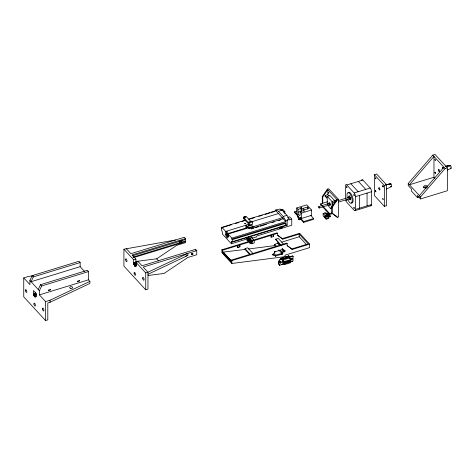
<?xml version="1.0" encoding="UTF-8"?>
<svg xmlns="http://www.w3.org/2000/svg" width="475" height="475" viewBox="0 0 475 475"><rect width="100%" height="100%" fill="white"/><g stroke="black" fill="none" stroke-linecap="round" stroke-linejoin="round"><path stroke-width="0.71" d="M132.774 255.728L185.612 239.507L185.113 238.967L185.612 242.636L176.688 245.373L156.691 258.792L135.666 261.493M283.45 263.144C282.31 263.203 281.966 260.496 282.999 260.021L289.34 258.079L289.815 258.388M283.842 262.093L284.299 261.44L291.092 259.611L290.445 262.758L284.757 264.557L284.299 264.385L283.842 262.093L282.536 260.674M148.248 275.476L164.035 273.452L187.833 257.48L196.757 254.743L196.757 250.634L195.569 249.345L142.037 265.78L138.243 261.66L136.016 262.342C137.138 271.118 131.83 262.651 133.641 259.772L123.916 249.209L175.501 239.982M442.308 167.627L442.902 168.661M434.952 172.573L435.023 172.265M245.023 220.216L221.896 227.317L225.69 231.438L225.69 234.264A2.523 0.968 72.9 0 0 226.878 237.613A2.523 0.968 72.9 0 0 228.065 236.841L227.964 235.98M274.657 252.51L275.328 251.685L282.512 249.482C284.288 249.339 283.195 253.638 281.924 254.155L275.512 256.031L274.182 251.993M275.447 256.007L274.811 255.36L281.847 253.424L282.655 249.161M284.151 263.874L279.811 265.204C278.178 265.062 278.451 260.46 279.538 259.837L292.647 255.894L293.045 256.429L293.004 260.923L290.486 261.933M279.811 265.204C278.493 265.578 278.688 260.585 279.751 260.068L292.547 256.144L293.045 256.429M382.749 185.85L383.272 187.007L382.844 185.725M249.268 241.057L249.601 241.419M282.221 226.118L282.221 227.768L279.989 228.451L279.609 228.042L281.841 227.359L282.221 226.118L282.696 226.634L287.155 225.263L287.155 221.16L287.868 220.115L287.624 219.266L289.067 218.821L286.93 215.323L282.186 210.176L280.054 209.036L275.856 209.926L275.856 210.752L278.439 213.56L251.916 221.7M349.244 197.38L349.766 197.57L349.843 198.627L338.723 202.035M289.174 256.405L288.509 255.995L281.325 258.198L280.654 259.023L281.337 259.76M33.292 275.648L28.209 276.527L23.75 277.893L29.919 284.59L29.919 280.464L32.146 275.654L78.987 261.28L80.15 262.538L80.15 266.665L84.449 271.332M80.15 262.538L33.309 276.919L31.077 281.728L80.15 266.665M38.243 289.507L40.476 284.697L87.317 270.317L88.475 271.581L88.475 279.828L89.9 281.378L89.9 283.438L50.035 302.284L47.803 302.967L47.803 319.877L45.57 320.56L23.75 296.863L23.75 277.893M45.57 320.56L45.57 301.589L39.407 294.892L39.407 290.771L41.634 285.962L88.475 271.581M244.613 223.571L245.694 223.571M245.694 223.725L244.613 223.725M185.612 241.65L180.435 243.313L179.443 242.226L180.916 241.846L181.628 240.481L182.079 240.973L181.408 242.25L185.137 241.14M191.823 253.692L192.773 254.725M249.013 241.27L249.12 238.682L248.556 238.07L248.556 240.463L249.25 241.526L249.814 241.52M251.186 237.138L254.268 240.546L254.268 242.939L251.596 243.764L250.456 242.838L250.557 240.243L251.631 239.917L252.67 241.039L252.67 243.432M250.456 242.838L250.557 240.243L249.013 238.877M329.098 196.062L327.815 194.667L327.815 189.656L322.751 197.048L322.751 203.217L322.282 202.7L322.282 196.531L327.34 189.145L328.682 188.729L338.645 199.547L338.645 216.873L337.303 217.289L331.764 213.002L331.764 206.839L336.828 199.447M332.239 213.518L332.239 207.349L337.303 199.957L338.645 199.547M325.69 209.707L326.099 210.152M329.882 203.175L318.761 206.589L318.761 207.462L319.194 208.026L330.386 204.6M319.265 208.008L318.761 206.589M375.553 190.523L375.897 191.823M417.377 197.529L411.445 191.092L411.445 189.026L408.245 185.553L408.245 183.487L432.778 155.123L435.011 154.44L447.343 167.829L447.343 190.73L420.577 198.942L417.377 195.468L417.377 197.529L419.49 196.882M419.389 195.593L443.929 167.23M420.577 198.942L420.577 196.882L445.111 168.518L447.343 167.829M281.218 258.626L283.243 257.901M298.152 216.535L297.706 216.671L298.757 219.61L300.093 218.583L294.601 212.616L294.601 211.791L297.279 210.971M375.511 190.523L375.375 190.861M386.359 189.115L391.436 186.651M447.207 170.21L451.012 168.364M45.57 301.589L50.035 300.224L89.9 281.378M147.968 274.283L187.833 255.437L187.833 253.377L147.968 272.223L145.736 272.905L136.016 262.342M281.592 258.632L281.901 258.513M251.055 242.553L250.848 242.951L251.53 243.069M252.848 226.492L251.423 224.942L247.612 226.118L248.983 227.62L252.848 226.492L252.848 228.552M374.389 174.699L376.616 174.016L386.579 184.834L386.579 205.663L384.352 206.352L374.389 195.534L374.389 174.699L384.352 185.517L384.352 206.352M345.503 198.627L345.503 185.838A2.779 1.063 72.9 0 1 346.803 184.983L362.864 180.055L370.221 188.041A2.779 1.063 72.9 0 1 371.521 191.722L371.521 204.511A2.779 1.063 72.9 0 1 370.221 205.366M331.621 208.697L330.832 207.842L330.832 208.667L328.463 206.091L328.463 205.265L327.275 203.977L327.275 198.633L325.137 196.317L325.137 195.492L327.815 194.667M248.526 219.141L275.856 210.752M185.612 239.507L185.612 238.527L132.074 254.962L135.874 259.083L136.099 263.37L133.867 264.053M287.624 217.413L289.631 216.796L291.745 219.088L291.745 225.257L256.726 236.01L256.726 236.835L252.189 238.224L252.189 237.399L231.384 243.788L222.371 233.997L222.371 231.937L221.421 229.882L221.421 227.822L231.283 224.794M235.511 223.499L239.032 222.419M241.852 221.552L245.373 220.471M249.601 219.171L254.529 217.657M258.756 216.362L262.277 215.282M265.098 214.415L270.026 212.901M271.433 212.467L274.954 211.387M280.725 209.92L282.732 209.303L284.84 211.595L284.84 213.613M275.856 209.926L278.463 211.316L282.186 210.176M327.275 196.365L329.953 195.546L334.697 200.693L334.697 202.136L332.019 202.962L332.019 201.519L327.275 196.365L327.275 197.808L325.137 195.492M132.976 257.118L179.918 242.737M133.475 257.658L180.435 243.313M283.504 212.004L284.84 211.595M294.601 211.791L297.92 215.401L297.92 214.575L296.733 213.287L296.733 207.943L306.773 204.862L311.517 210.015L311.517 215.353L301.477 218.435L300.295 217.152L300.295 217.972L303.614 221.582L303.614 222.407L313.648 219.325L313.648 218.5L310.804 215.407M252.421 221.95L251.708 221.178L248.989 221.944L249.749 222.775L252.421 221.95L252.421 224.426L249.749 225.245L243.817 218.809A1.514 0.873 0 0 1 243.901 217.906M296.733 207.943L298.039 209.362L298.039 212.188A2.274 0.873 72.9 0 0 299.108 215.199A2.274 0.873 72.9 0 0 300.176 214.504L300.176 211.678L303.299 210.722L303.887 211.363L304.558 211.155L301.239 207.551L300.568 207.759L301.162 208.4L301.162 211.227A2.274 0.873 72.9 0 0 301.197 211.749M246.139 228.469A2.779 1.063 72.9 0 1 246.098 227.834L246.098 225.007L248.817 224.17L248.817 225.583M133.641 259.772L135.874 259.083M246.252 228.54A2.523 0.968 72.9 0 1 246.216 227.964L246.216 225.138L226.587 231.165L227.145 231.77L227.145 234.597A1.336 0.511 72.9 0 0 227.531 236.027A1.336 0.511 72.9 0 0 228.214 236.532M298.039 209.362L301.162 208.4M307.58 206.981L303.115 208.353L304.463 209.813L308.922 208.442L307.58 206.981L307.58 209.012M225.69 231.438L227.145 231.77M346.803 184.983L354.16 192.969L370.221 188.041M321.682 205.764L320.678 204.678L320.678 203.852L327.815 201.661M226.688 234.597L226.694 234.733A1.336 0.511 72.9 0 0 227.323 236.508A1.336 0.511 72.9 0 0 227.953 236.099L227.953 233.273L228.398 233.136L228.956 233.736L248.704 227.84M246.098 227.834L248.134 227.21M278.463 211.316L283.207 216.469L286.93 215.323M332.019 201.519L334.697 200.693M384.352 185.517L386.579 184.834M226.587 233.991L246.216 227.964M298.039 212.188L301.162 211.227M33.487 293.645L35.72 292.956L35.862 293.865L33.636 294.548L34.497 296.495L35.483 297.012L35.845 293.093L33.476 290.516L33.636 294.548M133.653 262.895L135.886 262.212M33.493 293.722L35.726 293.039M133.659 262.972L135.892 262.289M252.201 226.605L253.407 226.237L254.612 227.549L283.231 218.761L285.813 221.57L231.859 238.135L228.065 234.015L227.953 233.273M33.499 293.799L35.732 293.117M133.665 263.049L135.898 262.366M33.511 293.882L35.744 293.194M133.677 263.132L135.909 262.449M33.523 293.96L35.75 293.277M133.689 263.215L135.915 262.527M225.69 234.264L226.694 234.733L227.133 234.46M33.547 294.126L35.762 293.36M133.713 263.376L135.927 262.61M252.623 226.866L282.738 217.621M33.559 294.209L35.791 293.526M133.73 263.459L135.957 262.776M338.218 200.616L349.339 197.202M33.577 294.292L35.809 293.609M133.742 263.548L135.975 262.859M33.594 294.381L35.827 293.692M133.76 263.631L135.993 262.942M33.612 294.464L35.845 293.776M133.778 263.714L136.01 263.031M133.802 263.797L136.028 263.114M33.678 294.72L35.886 293.948M133.843 263.969L136.052 263.197M33.701 294.803L35.934 294.12M33.725 294.886L35.958 294.203M133.891 264.136L136.123 263.453M33.755 294.969L35.981 294.286M133.92 264.225L136.147 263.536M33.778 295.052L36.011 294.369M133.944 264.308L136.177 263.619M33.808 295.135L36.041 294.452M133.974 264.391L136.206 263.702M33.838 295.218L36.07 294.536M134.003 264.474L136.236 263.785M300.176 211.678L301.477 213.097L311.517 210.015M33.867 295.302L36.1 294.619M134.033 264.551L136.266 263.868M345.675 199.951A2.779 1.063 72.9 0 0 346.803 202.308L354.16 210.294A2.779 1.063 72.9 0 0 355.46 209.445L355.46 196.656L371.521 191.722M33.897 295.385L36.13 294.702M134.063 264.634L136.325 264.029M33.962 295.545L35.637 295.028M134.128 264.795L136.361 264.112M33.998 295.622L35.672 295.106M134.164 264.872L135.838 264.361M227.953 236.099L228.398 235.956M34.034 295.699L35.708 295.183M134.199 264.949L135.874 264.438M250.764 227.869L251.708 228.902L253.739 228.279L252.587 227.02M255.235 227.751L258.738 226.676M260.14 226.248L266.439 224.313M272.044 222.591L274.146 221.95M278.344 220.655L280.446 220.014M34.069 295.777L35.744 295.26M134.235 265.026L135.909 264.51M34.105 295.848L35.815 295.408M134.271 265.098L135.981 264.658M34.176 295.99L35.851 295.48M134.348 265.246L136.016 264.729M34.218 296.062L35.892 295.551M134.383 265.311L136.058 264.801M34.253 296.127L35.928 295.616M134.419 265.382L136.093 264.866M34.295 296.198L36.005 295.747M134.502 265.513L136.171 264.997M34.372 296.323L36.047 295.806M134.538 265.572L136.212 265.062M34.414 296.382L36.13 295.925M39.407 294.892L88.475 279.828M134.579 265.632L136.295 265.175M34.497 296.495L35.613 296.151M134.662 265.745L136.337 265.234M34.538 296.548L35.696 296.257M134.704 265.798L135.862 265.507M34.622 296.649L35.779 296.353M134.787 265.899L135.945 265.602L134.87 265.988M34.705 296.738L35.815 296.394M34.746 296.78L35.94 296.513M134.912 266.03L136.105 265.762M34.865 296.887L36.023 296.572M135.031 266.137L136.188 265.828M34.948 296.946L36.106 296.626M135.114 266.196L136.307 265.899L135.232 266.261M285.813 221.57L285.813 220.744L287.868 220.115M291.745 219.088L289.067 219.913L289.067 218.821M231.859 238.135L231.859 239.157L285.392 222.722L285.867 223.238L285.867 225.292L232.334 241.727L231.859 241.217L231.859 242.238L282.696 226.634M433.966 177.246L409.426 184.775L433.966 156.412L433.966 177.246L434.963 178.327M196.757 250.634L143.224 267.069L147.968 272.223L147.968 289.127L145.736 289.809L123.916 266.119L123.916 249.209M231.859 239.157L232.334 239.667L285.867 223.238M298.561 219.397L300.61 218.767M298.757 219.61L300.806 218.981M323.137 213.501L325.814 212.681L328.848 215.977L328.848 218.369L326.177 219.189L323.137 215.893L323.137 213.501L326.177 216.796L326.177 219.189M185.713 256.09L187.833 255.437M326.895 214.362L328.088 213.75L325.773 214.13L324.74 213.008M248.763 238.04L248.383 237.625L246.151 238.313L246.531 238.723L248.763 238.04L248.763 236.942M326.301 214.296L328.088 213.75M303.614 221.582L313.648 218.5M320.678 203.852L329.692 213.643L331.764 213.002M327.964 214.878L325.191 215.727L325.191 216.327M322.685 206.851L329.692 214.463L332.553 213.59L336.828 216.772M247.03 239.988L249.048 239.697L247.03 239.988L247.267 240.487L249.048 239.94L248.811 239.442M327.809 215.104L329.234 214.997L328.047 215.608M324.615 216.321L325.322 216.469L325.322 217.663L324.876 217.799L324.615 216.321L324.615 217.52L325.322 217.663M247.03 240.231L248.811 239.685M328.047 215.359L329.234 214.997M324.876 216.606L325.322 216.469M326.177 216.796L328.848 215.977M330.143 215.988L328.356 216.535L328.593 217.033L330.38 216.487L330.143 215.988L330.38 216.487M248.17 241.223L250.194 240.938L248.407 241.733L248.17 241.223L248.407 241.733M328.955 216.594L330.143 216.226M248.17 241.472L250.194 241.181M328.593 216.79L330.38 216.244M248.407 241.484L250.194 240.938M277.756 235.279L282.257 238.628L299.654 233.29L309.617 244.108L309.617 247.612L285.083 255.146L285.083 256.642L231.859 263.477L221.896 252.664L221.896 249.773L249.547 241.288M253.092 240.202L277.192 232.797L277.667 233.314L277.667 235.38L282.732 239.145L299.238 234.08L308.251 243.865L291.745 248.93L287.244 245.581M221.896 249.773L222.371 250.289L250.159 241.757M250.456 240.445L251.596 241.371L277.667 233.314M355.46 209.445L371.521 204.511M249.322 242.476L251.34 242.185L249.559 242.98L249.322 242.476L249.559 242.98M249.322 242.719L251.34 242.185M250.782 242.571L249.589 241.591L249.589 239.198L250.663 238.866L249.63 237.743M355.08 210.633L371.141 205.705M238.076 247.119L239.192 246.774M237.708 247.499L237.518 245.64L237.708 247.499L239.934 246.81L239.75 244.958L239.934 246.81M271.166 237.227L270.976 235.368L271.166 237.227L273.392 236.538L273.208 234.686L273.392 236.538M222.371 250.289L222.371 252.35L223.262 252.077L231.776 261.321M250.04 254.879L245.035 249.44L245.035 248.615L247.713 247.79L253.401 253.977M281.01 245.527L275.595 239.234L278.267 238.408L283.759 244.376M275.702 246.715L274.698 245.628L274.698 244.292L277.822 243.331L279.828 245.51M281.764 242.125L299.238 236.758L306.749 244.916M222.371 252.35L231.384 262.141L231.384 260.074L286.68 243.105L287.155 243.616L287.155 245.682L292.22 249.446L309.617 244.108M231.384 260.074L231.859 260.591L287.155 243.616M282.999 259.107L284.958 258.507M286.265 258.103L289.999 257.135M285.724 257.135L288.087 256.447M281.117 264.51L283.231 263.857M290.272 261.701L292.6 261.28M247.612 226.118L247.612 226.937L248.983 228.433L251.708 227.662L251.708 228.902M435.13 172.235L435.474 173.535L434.957 172.668M375.856 191.829L375.381 190.98M349.843 198.627L349.41 198.259M327.542 211.25L327.15 211.523L327.507 211.814M445.384 166.452L450.466 165.615A1.514 0.582 72.9 0 1 451.25 167.633A1.514 0.582 72.9 0 1 450.537 168.162M385.807 184.745L390.889 183.902A1.514 0.582 72.9 0 1 391.673 185.921A1.514 0.582 72.9 0 1 390.961 186.449M445.271 166.363L450.466 165.615M385.694 184.65L390.889 183.902M445.526 166.238L450.389 165.555M385.949 184.526L390.812 183.843M223.262 252.077L245.035 249.44M248.443 249.001L274.698 245.628M442.54 167.455L442.943 168.399M336.092 201.507L335.748 200.1L336.253 200.646M250.77 221.398L246.466 216.725A1.514 0.873 0 0 0 244.441 216.386A1.514 0.873 0 0 0 243.794 217.544L248.989 223.185L248.989 221.944M285.392 224.782L285.867 225.292M181.432 242.274L181.907 242.784M432.778 155.123L445.111 168.518M408.245 183.487L420.577 196.882M358.405 181.426L365.756 189.406M350.823 183.754L358.174 191.734M327.34 189.145L337.303 199.957M332.019 202.962L333.729 204.814M333.302 205.176L332.019 203.787L332.019 207.124M322.282 196.531L322.751 197.048M331.764 206.839L332.239 207.349M335.831 215.686L337.303 217.289M328.088 213.993L327.851 213.489M329.234 215.24L328.997 214.736M326.628 213.869L327.59 214.92L327.59 216.119M324.835 216.256L325.096 217.734L324.835 217.449M300.093 218.583L303.614 222.407M297.706 216.671L299.618 218.749M286.68 224.746L287.155 225.263M282.049 226.961L282.429 227.377M281.841 227.359L282.221 227.768M279.989 226.717L280.464 227.317M282.257 238.628L282.732 239.145M291.745 248.93L292.22 249.446M293.004 256.239L292.766 256.102M275.595 239.234L281.081 245.195M278.267 243.194L279.769 244.827M282.506 249.001L283.13 249.672M288.978 256.031L290.059 257.183M282.293 248.936L283.177 249.898M288.764 255.966L289.934 257.106M282.209 248.936L282.684 249.452M288.681 255.96L289.702 257.07M282.037 248.965L282.512 249.482M288.509 255.995L289.524 257.1M289.655 258.073L291.092 259.611M289.56 258.044L291.122 259.807M289.34 258.079L290.647 259.493M274.698 244.292L276.705 246.466M280.208 250.272L282.209 252.445M282.138 252.967L282.613 253.484M282.031 253.211L282.506 253.727M281.978 253.288L282.453 253.798M278.706 249.981L281.711 253.24M281.918 253.359L282.322 253.941M281.776 253.484L282.251 254M281.699 253.537L282.174 254.054M281.449 253.644L281.924 254.155M281.325 258.198L282.007 258.94M282.999 260.021L284.299 261.44M281.152 258.275L281.829 259.012M274.598 251.299L275.072 251.815M281.069 258.323L281.746 259.065M284.086 261.553L282.732 260.175L283.955 261.683M280.992 258.382L282.007 259.493M280.915 258.453L281.936 259.558M282.613 260.318L283.919 261.737L282.583 260.371M280.85 258.525L281.871 259.635M280.796 258.602L281.812 259.712M282.536 260.591L283.842 262.004M280.743 258.685L281.426 259.427M274.235 251.744L274.681 252.344M280.707 258.774L281.36 259.593M282.993 262.972L284.537 264.587M283.011 263.013L284.406 264.533M275.191 255.532L275.743 256.043M274.734 255.164L275.583 256.043M279.134 264.884L279.538 265.24M249.814 239.127L250.782 240.178M247.006 237.589L246.531 237.072L246.531 238.723M245.035 248.615L250.557 254.612M221.421 227.822L221.896 228.338L221.896 227.317M231.859 242.238L231.384 241.722L231.384 243.788M223.262 252.237L231.277 260.935M185.612 238.527L184.425 237.245L130.892 253.674L126.148 248.526M180.916 241.846L181.86 242.873M156.691 258.792L158.68 260.959M32.146 275.654L33.309 276.919M40.476 284.697L41.634 285.962M29.919 280.464L39.407 290.771M243.794 217.544L243.871 218.862M179.223 241.846L179.894 242.713M442.54 168.53L442.308 167.829M383.123 185.909L383.367 186.687M382.963 186.817L382.731 186.117M283.207 216.469L285.813 220.744M442.688 167.61L442.938 168.334M367.062 193.093L367.062 205.883M359.48 195.421L359.48 208.21M329.692 213.643L329.692 214.463M328.16 214.914L328.16 216.107M327.815 216.048L327.815 214.854L326.741 215.181L327.774 216.303L327.774 218.696M326.717 213.346L326.717 214.546M301.477 213.097L301.477 218.435M301.239 207.551L301.239 210.377A3.539 1.354 72.9 0 0 301.293 211.185M299.238 234.08L299.238 236.758M283.231 218.761L278.439 213.56M279.989 227.353L279.989 228.451M277.822 241.876L277.822 243.331M252.219 238.319L252.219 238.919M251.596 241.371L251.596 243.764M251.032 240.76L251.032 243.152M250.693 240.7L250.693 243.093M250.028 227.365L250.028 228.178M249.749 222.775L249.826 226.148M249.678 227.46L249.678 228.273M249.316 227.543L249.316 228.356M249.25 239.133L249.25 241.526M249.12 238.682L249.12 241.074M248.983 227.62L248.983 228.433M232.334 239.667L232.334 241.727M231.859 260.591L231.859 263.477M228.065 234.015L228.065 236.841M226.694 231.907L226.694 234.733M195.569 249.345L195.569 250.325M145.736 272.905L145.736 289.809M50.035 300.224L50.035 302.284M423.563 187.821A2.019 1.17 0 0 1 425.089 186.865A2.019 1.17 0 0 1 427.197 187.31M426.752 187.702A2.019 1.17 0 0 1 423.676 187.18A2.019 1.17 0 0 1 425.345 185.6A2.019 1.17 0 0 1 427.559 186.942M424.644 187.791A0.986 0.57 0 0 1 425.671 187.435A0.986 0.57 0 0 1 426.538 187.916M449.831 166.024A1.514 0.582 72.9 0 1 450.318 165.508M449.582 165.989A1.265 0.487 72.9 0 1 450.092 166.03M450.674 167.907A1.265 0.487 72.9 0 1 450.532 168.233M292.06 258.174A0.766 0.552 -42.6 0 1 291.899 259.148A0.766 0.552 -42.6 0 1 290.926 259.19M290.926 258.655A0.766 0.552 -42.6 0 1 291.371 258.18M279.989 261.772A0.766 0.552 -42.6 0 1 281.052 261.808A0.766 0.552 -42.6 0 1 280.274 262.806A0.766 0.552 -42.6 0 1 279.817 261.992M180.619 240.582A0.76 0.546 -42.6 0 1 180.268 241.122M192.702 253.424A0.76 0.546 -42.6 0 1 192.096 254.404A0.76 0.546 -42.6 0 1 191.401 253.882M180.85 240.582A0.76 0.546 -42.6 0 1 180.245 241.526A0.76 0.546 -42.6 0 1 179.532 241.068M328.961 203.609A1.514 0.582 72.9 0 1 329.709 202.873A1.514 0.582 72.9 0 1 330.291 205.259A1.514 0.582 72.9 0 1 329.145 204.363M390.284 184.092A1.514 0.582 72.9 0 1 390.741 183.795M391.032 186.426A1.265 0.487 72.9 0 1 390.699 186.533M273.576 253.852A0.766 0.552 -42.6 0 1 272.436 254.618M284.62 250.088A0.766 0.552 -42.6 0 1 283.795 251.257M227.466 236.936A2.523 0.968 72.9 0 1 227.181 236.419M226.931 235.826A2.523 0.968 72.9 0 1 226.741 235.19M348.994 197.268A1.265 0.487 72.9 0 1 349.742 197.083A1.265 0.487 72.9 0 1 350.105 198.989A1.265 0.487 72.9 0 1 349.173 198.188M354.16 192.969A2.779 1.063 72.9 0 1 355.46 196.656M351.334 202.855A5.557 2.132 72.9 0 0 353.044 201.287L353.085 200.147A5.557 2.132 72.9 0 0 350.978 193.723L350.301 192.915A5.557 2.132 72.9 0 0 348.139 193.105M350.728 199.5A2.019 0.772 72.9 0 1 350.235 198.966M349.564 197.072A2.019 0.772 72.9 0 1 349.659 195.926M347.878 199.482A5.557 2.132 72.9 0 0 349.095 201.828L349.772 202.641A5.557 2.132 72.9 0 0 352.153 201.56L352.195 200.42A5.557 2.132 72.9 0 0 350.087 194.002L349.41 193.188A5.557 2.132 72.9 0 0 347.029 194.269L346.988 195.403A5.557 2.132 72.9 0 0 347.427 198.105M348.769 197.849A2.019 0.772 72.9 0 1 349.505 196.181A2.019 0.772 72.9 0 1 350.479 199.447A2.019 0.772 72.9 0 1 348.917 198.354M361.606 180.369A2.779 1.063 72.9 0 1 362.864 180.055M285.184 263.346C286.152 264.51 286.14 261.719 285.184 263.346M285.802 261.986C286.722 263.18 286.829 260.342 285.802 261.986M286.419 262.96C287.304 264.189 287.482 261.303 286.419 262.96M328.296 192.322C328.528 194.928 329.573 192.019 328.296 192.322M284.567 262.348C285.445 263.577 285.671 260.686 284.567 262.348M287.654 262.574C288.551 263.803 288.675 260.965 287.654 262.574M288.277 261.214C289.061 262.461 289.441 259.647 288.283 261.155M289.512 260.834C290.302 262.081 290.652 259.267 289.518 260.781M346.495 186.776C346.637 189.08 347.694 186.651 346.495 186.776M353.851 194.756C353.988 197.066 355.051 194.631 353.851 194.756M353.851 207.545C353.988 209.849 355.051 207.421 353.851 207.545M375.381 177.905C375.523 180.209 376.58 177.781 375.381 177.905M382.737 198.681C382.874 200.984 383.937 198.556 382.737 198.681M434.957 159.618C435.1 161.922 436.157 159.493 434.957 159.618M287.043 261.565C287.779 262.889 288.224 259.973 287.043 261.565M288.895 262.164C289.59 263.483 290.112 260.65 288.913 262.111M346.507 199.53C346.548 201.768 347.765 199.619 346.507 199.53M249.268 238.664C249.951 239.857 250.717 237.821 249.268 238.664M250.806 240.338C251.495 241.526 252.231 239.507 250.806 240.338M325.63 213.542C326.313 214.736 327.079 212.699 325.63 213.542M327.174 215.217C327.857 216.41 328.623 214.373 327.174 215.217M50.558 289.406L48.325 290.094L48.325 290.712L50.558 290.029L50.558 289.406M79.557 280.505L77.324 281.194L77.324 281.812L79.557 281.123L79.557 280.505M42.495 308.94A1.514 0.582 72.9 0 0 43.641 310.983A1.514 0.582 72.9 0 0 43.468 308.673A1.514 0.582 72.9 0 0 42.495 308.94M33.957 303.994A1.514 0.582 72.9 0 0 35.097 306.037A1.514 0.582 72.9 0 0 34.93 303.733A1.514 0.582 72.9 0 0 33.957 303.994M25.418 290.409A1.514 0.582 72.9 0 0 26.564 292.434A1.514 0.582 72.9 0 0 26.386 290.124A1.514 0.582 72.9 0 0 25.418 290.409M70.371 288.283A1.514 0.873 0 0 0 72.693 287.571A1.514 0.873 0 0 0 70.466 286.769A1.514 0.873 0 0 0 70.371 288.283M438.354 169.949A1.265 0.487 72.9 0 0 439.292 171.695A1.265 0.487 72.9 0 0 439.185 169.807A1.265 0.487 72.9 0 0 438.354 169.949M291.781 259.582A0.766 0.552 -42.6 0 0 292.321 258.453A0.766 0.552 -42.6 0 0 291.151 258.857A0.766 0.552 -42.6 0 0 291.781 259.582M280.63 263.007A0.766 0.552 -42.6 0 0 281.176 261.873A0.766 0.552 -42.6 0 0 280.001 262.283A0.766 0.552 -42.6 0 0 280.63 263.007M142.66 278.19A1.514 0.582 72.9 0 0 143.806 280.232A1.514 0.582 72.9 0 0 143.634 277.923A1.514 0.582 72.9 0 0 142.66 278.19M134.122 273.244A1.514 0.582 72.9 0 0 135.268 275.292A1.514 0.582 72.9 0 0 135.096 272.983A1.514 0.582 72.9 0 0 134.122 273.244M125.584 259.659A1.514 0.582 72.9 0 0 126.73 261.689A1.514 0.582 72.9 0 0 126.552 259.374A1.514 0.582 72.9 0 0 125.584 259.659M192.333 254.665A0.76 0.546 -42.6 0 0 192.856 253.549A0.76 0.546 -42.6 0 0 191.698 253.959A0.76 0.546 -42.6 0 0 192.333 254.665M378.777 188.237A1.265 0.487 72.9 0 0 379.715 189.982A1.265 0.487 72.9 0 0 379.614 188.094A1.265 0.487 72.9 0 0 378.777 188.237M273.398 255.152A0.766 0.552 -42.6 0 0 273.944 254.024A0.766 0.552 -42.6 0 0 272.769 254.428A0.766 0.552 -42.6 0 0 273.398 255.152M284.549 251.732A0.766 0.552 -42.6 0 0 285.095 250.604A0.766 0.552 -42.6 0 0 283.919 251.008A0.766 0.552 -42.6 0 0 284.549 251.732M244.773 217.538A0.76 0.439 0 0 0 245.913 217.164A0.76 0.439 0 0 0 244.779 216.778A0.76 0.439 0 0 0 244.773 217.538"/></g></svg>
